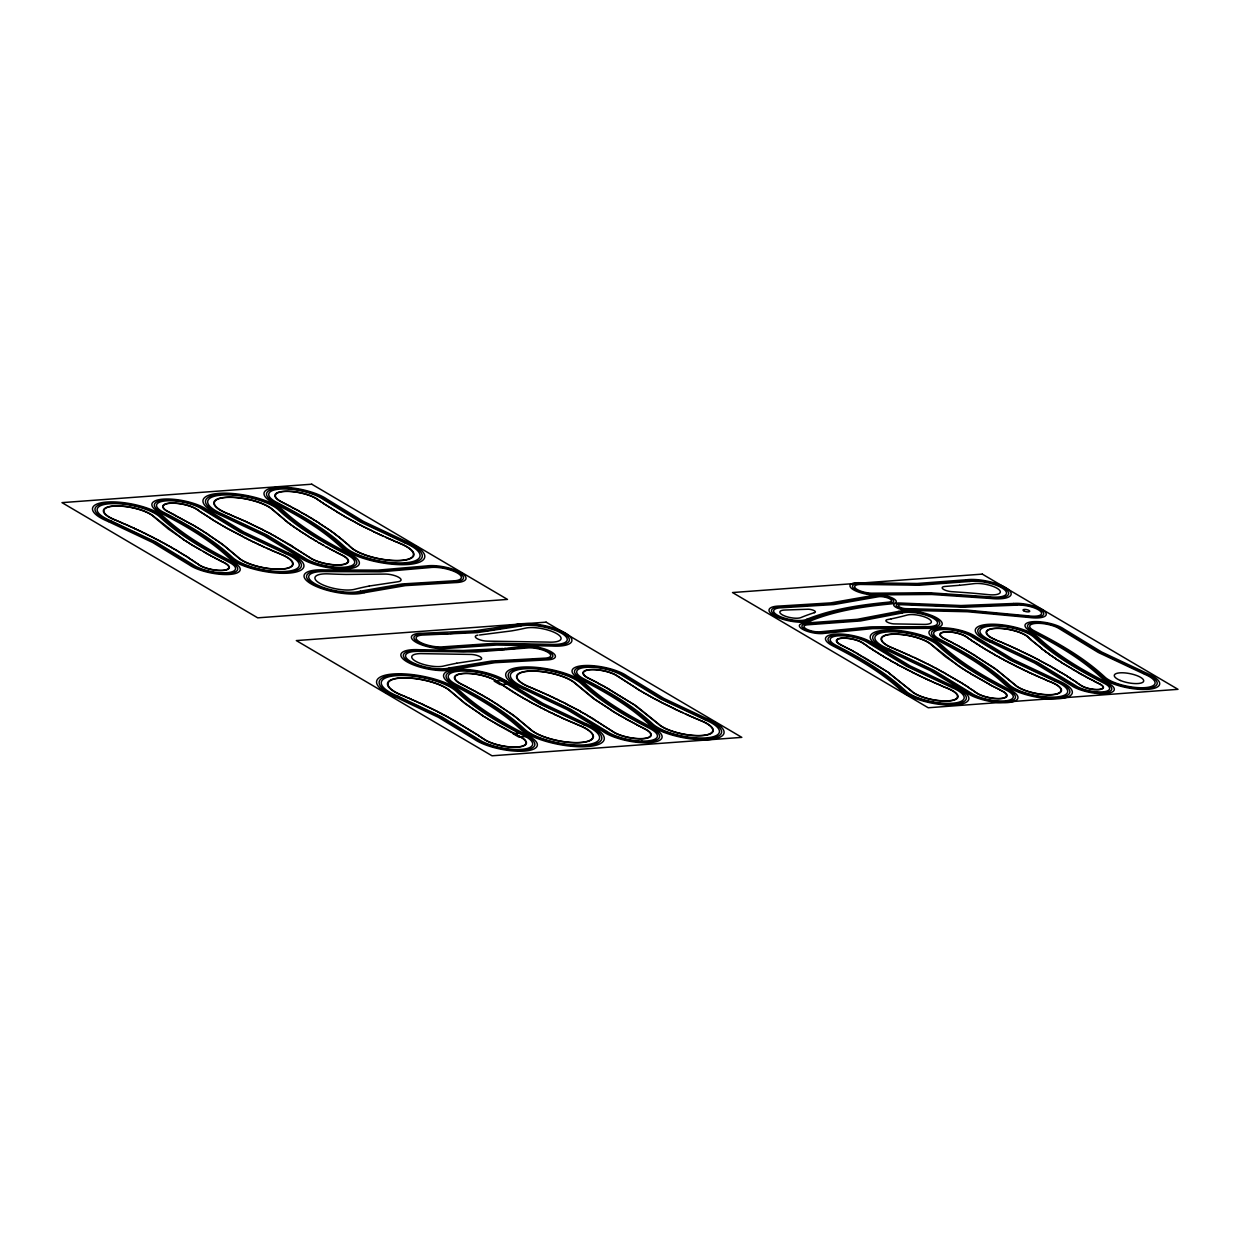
<?xml version="1.0" encoding="UTF-8"?>
<svg xmlns="http://www.w3.org/2000/svg" width="1240" height="1240" viewBox="0 0 1240 1240"><rect width="100%" height="100%" fill="white"/><g stroke="black" fill="none" stroke-linecap="round" stroke-linejoin="round"><path stroke-width="1.5" d="M507.579 648.148L523.59 646.335A19.111 5.937 11.2 0 1 551.567 652.023A19.111 5.937 11.2 0 1 546.173 659.928L494.714 662.718L452.135 669.74A29.062 9.021 11.2 0 1 406.704 661.633A29.062 9.021 11.2 0 1 418.81 649.698L463.125 650.504L503.068 648.551M509.206 649.047L525.326 647.234A16.57 5.146 11.2 0 1 549.568 652.163A16.57 5.146 11.2 0 1 544.903 658.998L492.916 661.835L450.136 668.903A26.505 8.23 11.2 0 1 408.689 661.494A26.505 8.23 11.2 0 1 419.74 650.613L463.528 651.434L504.664 649.45M506.308 648.257L504.37 648.443M507.92 649.171L505.967 649.341M479.524 635.004L511.345 630.928A320.168 99.464 11.2 0 0 525.636 628.107A20.228 6.277 11.2 0 1 557.24 633.95A20.228 6.277 11.2 0 1 548.204 642.087L487.336 641.142A8.432 2.619 11.2 0 1 476.842 638.476A8.432 2.619 11.2 0 1 477.695 635.175L477.911 635.144M449.841 633.578L487.537 630.587L519.095 625.27A28.722 8.928 11.2 0 1 563.983 633.578A28.722 8.928 11.2 0 1 551.149 645.125L495.752 644.103L444.912 647.575A18.77 5.828 11.2 0 1 417.477 641.808A18.77 5.828 11.2 0 1 423.305 634.183L441.874 633.872M448.198 633.656L443.455 633.826M327.19 563.859L326.492 563.72A20.817 6.463 11.2 0 1 310.124 557.675L275.947 536.827M996.433 640.057L995.332 639.592A21.917 6.804 11.2 0 1 994.868 628.494A21.917 6.804 11.2 0 1 1028.038 637.174L1030.889 639.421M892.568 648.101L891.746 647.761A26.846 8.339 11.2 0 1 891.173 634.167A26.846 8.339 11.2 0 1 931.798 644.816L957.513 665.089M227.261 513.375L226.238 513.143A31.264 9.718 11.2 0 1 225.587 497.302A31.264 9.718 11.2 0 1 272.893 509.702L284.379 519.591M893.389 648.458L892.041 647.683A26.334 8.184 11.2 0 1 891.482 634.337A26.334 8.184 11.2 0 1 931.333 644.784L945.686 656.906L961.217 667.57M226.967 513.453L227.974 513.67M700.042 720.425L701.406 720.982A28.551 8.866 11.2 0 1 702.011 735.444A28.551 8.866 11.2 0 1 658.812 724.129L636.957 706.521L609.522 689.564M530.72 687.441L529.279 686.836A30.752 9.548 11.2 0 1 528.628 671.259A30.752 9.548 11.2 0 1 575.159 683.457L592.115 697.515L611.366 710.21M893.28 648.21L898.271 650.519M398.18 542.779L400.318 543.663A32.968 10.246 11.2 0 1 401.016 560.371A32.968 10.246 11.2 0 1 351.137 547.305L343.325 540.749M227.679 513.747L228.703 513.98M280.442 553.986L266.305 548.064M116.777 520.552L114.312 519.514A26.334 8.184 11.2 0 1 113.755 506.168A26.334 8.184 11.2 0 1 153.605 516.615L168.346 529.046L184.016 539.741M997.224 640.584L1006.136 644.211M894.211 648.799L897.45 650.179M397.761 542.392L393.933 540.966M228.392 514.042L229.415 514.275M229.106 514.352L230.129 514.585M699.531 720.006L693.315 717.557M532.859 688.339L528.984 686.913A31.264 9.718 11.2 0 1 528.317 671.072A31.264 9.718 11.2 0 1 575.624 683.472L594.146 698.678M531.139 687.812L533.572 688.65M229.819 514.646L230.842 514.879M277.171 552.808L281.526 554.451A29.062 9.021 11.2 0 1 282.147 569.175A29.062 9.021 11.2 0 1 238.188 557.644L224.626 546.143L208.304 534.611M117.288 520.971L121.644 522.629M119.226 521.591L114.018 519.591A26.846 8.339 11.2 0 1 113.445 505.998A26.846 8.339 11.2 0 1 154.07 516.63L182.404 538.687M1045.987 680.078L1051.396 682.357A24.134 7.502 11.2 0 1 1051.908 694.586A24.134 7.502 11.2 0 1 1015.405 685.023L994.62 668.143L969.602 652.364M942.509 686.309L947.918 688.587A24.134 7.502 11.2 0 1 948.429 700.817A24.134 7.502 11.2 0 1 911.927 691.254L889.39 673.444M230.531 514.957L246.124 521.637M695.981 718.704L701.701 720.905A29.062 9.021 11.2 0 1 702.321 735.63A29.062 9.021 11.2 0 1 658.347 724.114L634.896 705.389M533.278 688.727L535.711 689.548M406.038 696.896L401.062 694.788A32.968 10.246 11.2 0 1 400.365 678.094A32.968 10.246 11.2 0 1 450.229 691.161L465.512 703.964L481.756 714.938M1001.858 642.351L995.038 639.669A22.429 6.975 11.2 0 1 994.558 628.308A22.429 6.975 11.2 0 1 1028.503 637.205L1029.448 638.089M1044.917 679.613L1051.706 682.279A24.645 7.657 11.2 0 1 1052.217 694.772A24.645 7.657 11.2 0 1 1014.94 684.991L997.658 670.654L975.462 655.867M394.646 541.275L400.613 543.585A33.48 10.401 11.2 0 1 401.326 560.558A33.48 10.401 11.2 0 1 350.672 547.274L349.277 545.972M231.245 515.251L246.806 521.962M276.365 552.466L271.56 550.389M533.975 689.021L539.214 691.083M119.722 522.009L127.642 525.249M406.425 697.268L410.936 699.019M1045.537 679.675L1038.577 676.839M898.179 650.271L905.696 653.79M942.059 685.906L934.061 682.62M940.385 685.394L948.228 688.51A24.645 7.657 11.2 0 1 948.74 701.003A24.645 7.657 11.2 0 1 911.462 691.222L889.824 673.754M394.243 540.904L391.142 539.757M695.221 718.177L690.664 716.394M1002.618 642.894L1010.352 646.087M1044.312 679.148L1035.447 675.443M899.062 650.876L904.642 653.31M393.545 540.593L388.384 538.548M536.099 689.936L542.004 692.308M122.14 523.048L128.821 525.775M409.727 698.476L400.753 694.865A33.48 10.401 11.2 0 1 400.055 677.908A33.48 10.401 11.2 0 1 450.693 691.192L464.21 702.646L480.717 714.255M939.626 684.868L931.968 681.69M693.098 717.247L688.029 715.232M409.913 698.771L416.95 701.685M390.771 539.385L385.625 537.323M270.816 549.863L262.694 546.437M539.601 691.455L545.445 693.857M411.293 699.375L422.856 704.398M1006.88 644.754L1011.39 646.552M689.936 715.868L685.441 714.07M388.012 538.175L379.533 534.533M1038.299 676.513L1031.959 673.863M905.37 653.418L910.393 655.898M542.376 692.679L548.855 695.408M127.968 525.605L131.177 526.845M906.223 654.023L908.316 654.952M933.627 682.217L929.101 680.372M687.843 714.938L679.536 711.357M129.022 526.086L133.501 527.899M1011.065 646.614L1013.049 647.311M264.755 547.367L263.717 546.902M563.084 718.471L579.824 725.741A32.968 10.246 11.2 0 1 580.521 742.45A32.968 10.246 11.2 0 1 530.643 729.368L512.864 714.705L492.822 701.654M1012.104 647.094L1014.909 648.148M1034.749 674.917L1028.921 672.452M908.904 655.014L912.454 656.843M931.271 681.148L927.876 679.814M545.817 694.23L549.537 695.718M562.418 718.162L580.119 725.663A33.48 10.401 11.2 0 1 580.832 742.62A33.48 10.401 11.2 0 1 530.193 729.353L515.809 717.232L498.604 705.265M417.462 702.135L423.429 704.661M1013.343 647.652L1017.358 649.279M383.222 536.021L377.534 533.603M561.736 717.851L562.743 718.1M131.626 527.264L134.121 528.193M262.183 546.189L263.019 546.375M561.054 717.542L562.061 717.789M1015.188 648.489L1019.791 650.427M1031.788 673.568L1028.316 672.173M911.849 656.363L912.966 657.091M928.93 680.078L926.652 679.257M681.659 712.132L682.682 712.597M262.508 546.127L261.16 545.724M561.394 717.48L554.389 714.426M133.688 528.209L134.726 528.472M927.691 679.52L925.443 678.683M681.148 711.884L675.738 709.575M246.465 522.009L247.473 522.273M261.485 545.662L259.362 544.903M549.212 695.779L552.9 697.283M560.046 716.86L553.722 714.116M134.199 528.442L136.571 529.325M134.71 528.674L138.989 530.457M247.147 522.335L248.155 522.582M260.462 545.197L258.602 544.546M549.878 696.089L553.567 697.609M1017.637 649.62L1031.835 656.27M914.298 657.495L915.507 658.068M913.694 657.216L926.993 663.85M925.846 678.652L922.436 677.273M924.838 678.404L926.451 678.947M379.192 534.161L374.216 532.038M679.613 711.187L674.219 708.846M247.814 522.644L248.822 522.893M1027.712 671.894L1028.704 672.142M248.481 522.954L249.488 523.202M258.943 544.484L257.842 544.174M136.772 529.635L141.995 531.882M422.84 704.599L430.357 707.962M1027.495 671.568L1023.434 669.848M1028.1 671.847L1024.085 670.173M916.127 658.347L926.357 663.307M924.621 678.079L919.956 676.095M377.192 533.231L373.55 531.728M249.162 523.264L250.17 523.528M249.829 523.59L250.837 523.838M257.083 543.817L257.935 544.004M423.507 704.925L439.317 712.442M1020.055 650.768L1033.897 657.324M250.496 523.9L251.503 524.148M257.424 543.771L255.564 543.105M553.226 697.671L558.217 699.825M251.162 524.21L262.601 529.589M256.432 543.29L254.804 542.748M553.893 697.981L558.868 700.135M139.066 530.704L142.584 532.177M922.188 676.947L919.305 675.784M675.583 709.28L661.509 702.538M251.829 524.536L263.237 529.899M254.913 542.577L252.557 541.663M554.063 714.054L549.15 711.9M1022.783 669.538L1023.868 669.848M373.891 531.665L362.607 526.303M674.08 708.567L658.657 701.05M254.417 542.345L251.813 541.307M553.412 713.744L548.514 711.589M1022.132 669.228L1023.264 669.554M918.654 675.459L919.785 675.784M372.589 531.03L359.476 524.706M142.089 532.162L144.755 533.216M1022.674 669.275L1019.574 667.988M919.197 675.505L913.554 672.964M142.833 532.518L145.53 533.603M1021.884 668.887L1018.939 667.678M918.406 675.118L916.096 674.219M251.069 540.95L251.922 541.136M251.426 540.904L249.597 540.221M558.511 700.197L565.347 703.343M559.178 700.507L565.982 703.669M430.931 708.242L437.658 711.589M250.449 540.408L248.124 539.509M145.08 533.603L146.305 533.99M1019.528 667.74L1016.413 666.423M916.05 673.971L912.935 672.654M548.855 711.528L544.654 709.668M145.824 533.975L147.855 534.75M146.553 534.332L150.924 536.284M1018.753 667.353L1015.777 666.097M248.976 539.695L244.218 537.54M547.568 710.892L544.019 709.342M912.299 672.343L913.725 672.824M148.288 535.184L153.946 537.819M1016.428 666.206L1014.537 665.477M927.132 663.695L934.727 667.802M911.679 672.018L912.95 672.437M247.179 538.796L225.881 527.729M1015.653 665.818L1008.198 662.222M927.892 664.067L930.171 665.229M912.175 672.049L905.417 668.825M644.01 728.655L644.846 729.074A20.817 6.463 11.2 0 1 650.396 735.925L650.225 736.157A20.817 6.463 11.2 0 1 643.777 738.466L642.49 738.575A20.817 6.463 11.2 0 1 626.386 736.87L625.642 736.684A20.817 6.463 11.2 0 1 612.855 731.445L586.923 715.232M1032.099 656.642L1035.307 658.053M911.416 671.662L897.837 664.779M841.247 645.141L852.515 650.752M544.375 709.296L540.857 707.745M223.82 562.433L219.062 560.232M1014.119 665.043L1004.757 660.409M999.719 689.905L1001.935 691.021A16.399 5.099 11.2 0 1 1000.416 698.476A16.399 5.099 11.2 0 1 976.732 692.881L969.463 688.216M262.88 529.961L263.887 530.224M644.087 728.469L626.185 719.185M565.626 703.716L566.618 703.995M543.74 708.986L540.237 707.42M151.218 536.657L159.557 540.749M947.313 639.98L944.337 638.476A14.183 4.402 11.2 0 1 945.655 632.028A14.183 4.402 11.2 0 1 966.146 636.864L968.177 637.98M843.836 646.211L840.503 644.769A14.694 4.573 11.2 0 1 841.867 638.073A14.694 4.573 11.2 0 1 863.102 643.095L867.427 646.087M263.531 530.271L270.165 533.479M264.151 530.596L270.785 533.804M566.261 704.041L567.254 704.32M566.897 704.367L579.669 710.892M221.247 561.348L224.564 562.805A16.91 5.255 11.2 0 1 222.999 570.493A16.91 5.255 11.2 0 1 198.571 564.712M437.782 711.884L441.518 713.574M1034.237 657.727L1036.733 658.765M999.347 689.471L989.768 684.697M930.93 665.601L934.015 667.197M362.344 525.946L357.616 523.73M243.288 536.843L222.472 525.775M567.533 704.692L580.274 711.218M1094.951 681.675L1099.554 684.015A11.982 3.72 11.2 0 1 1098.454 689.471A11.982 3.72 11.2 0 1 1081.14 685.379L1076.909 682.76M947.685 640.413L952.413 642.63M844.207 646.644L855.445 652.333M220.891 560.929L215.465 558.357M514.91 734.173L519.452 736.482A23.033 7.161 11.2 0 1 517.328 746.961A23.033 7.161 11.2 0 1 484.065 739.102L457.56 722.564M439.657 712.845L442.075 713.853M1094.037 681.21L1099.911 683.968A12.493 3.875 11.2 0 1 1098.764 689.657A12.493 3.875 11.2 0 1 1080.722 685.394L1077.389 683.085M1035.663 658.456L1038.128 659.494M540.593 707.374L537.137 705.808M466.55 686.665L461.42 684.046A23.033 7.161 11.2 0 1 463.558 673.583A23.033 7.161 11.2 0 1 496.806 681.442L513.639 692.478M154.117 538.144L165.958 544.205M1094.657 681.287L1086.876 677.428M539.974 707.048L531.604 702.847M514.275 733.832L512.353 732.84M1093.634 680.76L1084.566 676.172M1037.059 659.184L1039.523 660.238M660.904 701.995L653.991 698.585M335.498 551.924L342.116 555.303A20.817 6.463 11.2 0 1 348.022 561.069L348.006 561.224A20.817 6.463 11.2 0 1 340.706 564.727L339.295 564.836A20.817 6.463 11.2 0 1 327.344 563.89M175.15 515.143L168.5 511.732A18.616 5.782 11.2 0 1 170.221 503.269A18.616 5.782 11.2 0 1 197.098 509.625L210.165 518.057M466.891 687.084L478.873 693.269M218.705 559.814L210.862 555.892M441.533 713.806L445.857 715.852M951.7 642.243L943.981 638.523A14.694 4.573 11.2 0 1 945.345 631.842A14.694 4.573 11.2 0 1 966.58 636.864L967.649 637.608M359.228 524.334L355.756 522.753M442.153 714.132L448.617 717.325M1038.469 659.913L1051.241 666.609M934.836 667.632L942.121 671.77M905.2 668.468L897.155 664.408M596.952 682.465L588.675 678.202A18.616 5.782 11.2 0 1 590.395 669.74A18.616 5.782 11.2 0 1 617.272 676.095L639.685 690.261M636.616 724.842L645.203 729.027A21.328 6.618 11.2 0 1 643.235 738.73A21.328 6.618 11.2 0 1 612.421 731.445L594.115 719.495M175.6 515.607L198.555 528.225M511.717 732.514L507.625 730.345M1007.857 661.804L1004.074 660.037M952.041 642.677L958.923 646.102M935.658 668.05L962.907 683.689M290.811 506.555L281.914 501.983A23.033 7.161 11.2 0 1 284.038 491.505A23.033 7.161 11.2 0 1 317.3 499.364L319.688 500.728M658.394 700.678L651.294 697.113M597.773 682.884L588.318 678.249A19.111 5.937 11.2 0 1 590.085 669.554A19.111 5.937 11.2 0 1 617.691 676.079L636.461 688.324M334.785 551.32L329.081 548.514M1039.849 660.641L1055.86 669.244M952.77 643.048L961.232 647.373M357.368 523.357L344.162 516.351M597.401 682.93L604.95 686.759M636.446 724.517L618.993 715.077M536.874 705.436L529.186 701.53M598.207 683.364L609.305 689.192M331.467 549.8L342.472 555.257A21.328 6.618 11.2 0 1 340.488 564.96A21.328 6.618 11.2 0 1 309.69 557.675L292.082 546.158M270.428 533.851L275.714 536.455M215.124 557.923L207.406 554.001M991.054 685.394L1002.292 690.975A16.91 5.255 11.2 0 1 1000.726 698.663A16.91 5.255 11.2 0 1 976.314 692.896L973.865 691.192M291.679 507.268L299.351 511.19M271.048 534.177L291.788 545.693M159.805 541.12L172.035 547.63M355.508 522.381L336.939 512.12M445.857 716.085L457.204 722.099M1004.586 660.068L1000.634 658.177M989.179 684.387L990.729 684.976M852.732 651.109L888.46 672.483M1003.78 659.634L999.936 657.804M988.605 684.062L989.551 684.341M330.507 549.041L325.934 546.793M506.85 729.911L496.232 724.005M1086.504 676.978L1081.761 674.622M988.977 684.031L971.168 674.111M988.404 683.721L964.596 670.034M653.449 698.043L647.776 695.175M210.661 555.536L205.142 552.745M448.911 717.728L479.167 735.723M328.399 547.909L325.314 546.452M531.371 702.476L522.939 698.011M476.454 691.936L461.063 684.108A23.529 7.316 11.2 0 1 463.249 673.398A23.529 7.316 11.2 0 1 497.24 681.427L518.971 695.439M1084.504 675.893L1080.645 674.018M959.125 646.458L963.527 648.644M896.458 664.036L897.899 664.562M856.607 652.968L857.755 653.604M298.158 510.524L281.558 502.029A23.529 7.316 11.2 0 1 283.728 491.319A23.529 7.316 11.2 0 1 317.735 499.364M999.254 657.417L1000.572 657.898M942.896 671.941L946.027 673.677M897.093 664.129L891.73 661.385M476.749 692.339L483.414 695.826M999.781 657.464L995.209 655.154M896.303 663.695L891.064 661.013M651.015 696.725L643.482 692.726M579.902 711.264L580.878 711.558M961.434 647.73L966.285 650.21M857.956 653.961L861.893 656.177M605.197 687.146L634.771 705.002M580.49 711.589L586.567 714.767M528.968 701.158L519.296 695.888M207.22 553.66L191.487 544.747M166.16 544.562L177.119 550.591M1081.776 674.389L1080.102 673.707M998.99 657.029L994.542 654.767M298.638 511.035L300.545 511.857M324.554 545.802L323.454 545.429M581.095 711.931L593.805 719.029M479.043 693.61L485.568 697.066M1079.544 673.398L1080.629 673.754M300.003 511.795L306.76 515.406M322.834 545.073L323.841 545.399M1079.002 673.087L1080.055 673.429M963.712 649L969.463 652.038M647.482 694.757L640.119 690.773M322.214 544.732L323.129 544.995M625.859 718.75L614.994 712.69M204.956 552.389L203.298 551.459M1078.924 672.793L1072.957 669.615M1079.482 673.103L1077.901 672.468M946.523 674.204L963.542 684.093M301.351 512.554L309.582 517.049M321.61 544.391L322.4 544.593M1051.52 667.027L1066.803 675.862M321.687 544.189L318.587 542.671M1077.793 672.142L1061.037 662.315M993.876 654.394L995.162 654.875M890.398 660.625L891.684 661.106M320.99 543.787L318.013 542.329M994.418 654.457L989.396 651.79M966.441 650.55L975.307 655.495M890.94 660.688L883.438 656.564M225.06 527L219.124 523.822M993.674 654.023L984.467 648.846M890.196 660.269L879.191 653.976M863.49 657.076L866.125 658.611M483.522 696.152L489.087 699.128M343.805 515.902L323.284 503.471M172.236 548.003L179.242 551.862M522.582 697.546L514.337 692.912M200.663 549.956L189.394 543.461M642.986 692.183L636.972 688.898M495.892 723.556L482.918 715.961M317.471 541.756L315.099 540.625M485.724 697.407L492.528 701.205M1056.092 669.646L1067.361 676.203M866.636 658.905L875.859 664.485M306.931 515.763L312.341 518.707M221.712 525.078L213.761 520.583M316.789 541.353L314.526 540.284M195.099 526.163L168.144 511.795A19.111 5.937 11.2 0 1 169.911 503.099A19.111 5.937 11.2 0 1 197.532 509.625M1072.771 669.244L1060.37 661.881M618.837 714.721L613.304 711.667M989.288 651.465L983.258 648.117M195.285 526.535L202.167 530.425M314.728 540.144L310 537.556M177.227 550.917L187.721 557.132M309.798 517.452L314.046 519.761M314.046 539.741L307.334 535.913M218.442 523.14L210.769 518.723M489.32 699.531L498.604 704.986M883.655 656.425L872.759 649.9M336.629 511.671L319.765 501.084M614.947 712.411L611.398 710.505M198.71 528.596L208.088 534.177M971.013 673.739L961.341 667.926M179.552 552.312L188.356 557.535M312.62 519.157L317.099 521.653M487.646 718.906L519.808 736.436A23.529 7.316 11.2 0 1 517.638 747.131A23.529 7.316 11.2 0 1 483.646 739.102L479.183 736.033M984.39 648.52L979.848 645.978M613.149 711.311L594.224 699.066M314.014 519.994L319.099 522.923M487.367 718.456L481.864 715.279M983.072 647.714L979.29 645.637M309.504 536.982L299.615 530.937M191.069 544.221L188.371 542.81M878.943 653.542L868.62 647.187M213.125 519.917L199.531 511.314M202.43 530.875L221.572 543.507L238.654 557.659A28.551 8.866 11.2 0 0 281.837 568.99A28.551 8.866 11.2 0 0 281.232 554.528M876.401 664.826L888.91 672.793M188.883 542.857L186.341 541.524M1066.958 676.234L1070.136 677.986M316.99 521.854L319.594 523.234M306.853 535.339L293.074 526.427M1067.516 676.591L1070.694 678.327M979.817 645.683L976.004 643.529M963.31 684.216L969.091 687.673M187.814 542.19L184.14 540.113M979.182 645.281L971.385 640.476M964.193 684.495L968.518 687.301M964.472 669.678L957.621 665.462M482.81 715.604L480.825 714.612M319.099 523.202L330.522 530.596M186.202 541.152L182.528 539.059M1060.835 661.912L1056.356 659.261M319.61 523.528L333.746 532.921M187.783 557.457L189.596 558.357M1070.275 678.357L1076.847 682.418M1060.061 661.4L1055.705 658.827M1070.818 678.699L1077.327 682.744M188.495 557.923L193.579 560.991M976.02 643.25L970.904 640.15M872.541 649.481L867.613 646.505M189.798 558.775L198.478 564.339M968.827 687.797L973.509 690.649M1056.232 658.889L1053.396 657.278M323.19 503.114L317.797 499.704M1055.473 658.378L1049.629 654.658M868.543 646.831L862.668 643.095A14.183 4.402 11.2 0 0 842.177 638.259A14.183 4.402 11.2 0 0 840.86 644.707M299.29 530.41L290.966 524.908M971.462 640.228L968.021 638.182M193.642 561.317L199.004 564.712A16.399 5.099 11.2 0 0 222.688 570.307A16.399 5.099 11.2 0 0 224.208 562.851M970.904 639.856L967.557 637.856M1053.241 656.859L1049.102 654.271M199.144 510.74L197.532 509.625M888.491 672.808L889.359 673.119M888.941 673.119L889.809 673.429M1048.575 653.899L1049.629 654.332M330.46 530.86L336.459 534.952M1049.179 654.023L1044.995 651.294M1048.73 653.697L1044.623 651.015M292.795 525.915L290.175 524.334M290.718 524.412L287.82 522.582M333.653 533.185L339.822 537.556M290.036 523.9L287.432 522.288M1045.18 651.109L1042.05 649.062M1044.746 650.783L1041.693 648.784M287.804 522.241L284.781 520.257M336.303 535.168L343.372 540.423M287.37 521.916L272.428 509.686A30.752 9.548 11.2 0 0 225.897 497.488A30.752 9.548 11.2 0 0 226.548 513.066M1042.22 648.861L1030.952 639.871M1041.832 648.567L1029.464 638.523M339.698 537.804L349.293 545.585M806.884 619.256L806.31 619.504A17.67 5.487 11.2 0 1 779.014 616.032A17.67 5.487 11.2 0 1 782.083 607.74L833.885 604.562L877.92 596.827A7.735 2.403 11.2 0 1 889.235 598.548A7.735 2.403 11.2 0 1 888.832 602.129C861.056 604.794 832.923 608.778 806.884 619.256M810.991 620.713L810.418 620.946A22.429 6.975 11.2 0 1 775.79 616.543A22.429 6.975 11.2 0 1 779.681 606.034L830.738 602.888L874.185 595.262A12.493 3.875 11.2 0 1 892.459 598.037A12.493 3.875 11.2 0 1 891.824 603.818C864.42 606.438 836.674 610.375 810.991 620.713M808.976 619.861L808.216 620.171A19.887 6.185 11.2 0 1 777.511 616.264A19.887 6.185 11.2 0 1 780.968 606.949L832.629 603.756L876.184 596.099A9.936 3.085 11.2 0 1 890.723 598.316A9.936 3.085 11.2 0 1 890.227 602.919C862.684 605.554 834.815 609.507 808.976 619.861M814.308 612.684L814.23 612.715A329.67 102.424 11.2 0 0 800.854 617.597A11.393 3.534 11.2 0 1 783.277 615.35A11.393 3.534 11.2 0 1 785.261 610.018L808.201 609.243A4.929 1.534 11.2 0 1 813.921 610.499A4.929 1.534 11.2 0 1 814.897 612.498L814.385 612.653M898.271 611.46L857.382 619.287L805.985 623.023A14.694 4.573 11.2 0 0 802.59 629.269A14.694 4.573 11.2 0 0 824.151 633.392L872.619 628.634L927.815 628.355A24.645 7.657 11.2 0 0 936.774 617.908A24.645 7.657 11.2 0 0 898.271 611.46M900.318 612.296L859.103 620.171L807.349 623.937A12.152 3.782 11.2 0 0 804.543 629.099A12.152 3.782 11.2 0 0 822.352 632.524L871.766 627.688L926.807 627.44A22.088 6.866 11.2 0 0 934.836 618.062A22.088 6.866 11.2 0 0 900.318 612.296M902.085 613.01L860.607 620.946L808.511 624.728A9.936 3.085 11.2 0 0 806.217 628.959A9.936 3.085 11.2 0 0 820.803 631.749L869.907 626.929L925.923 626.65A19.887 6.185 11.2 0 0 933.146 618.202A19.887 6.185 11.2 0 0 902.085 613.01M360.406 591.17L359.615 591.371A28.722 8.928 11.2 0 1 314.712 583.575A28.722 8.928 11.2 0 1 326.043 571.609L380.447 571.841L429.924 567.579A18.77 5.828 11.2 0 1 457.421 573.035A18.77 5.828 11.2 0 1 452.538 580.894L402.163 583.947L360.406 591.17M362.266 591.868L361.351 592.1A30.922 9.61 11.2 0 1 313.007 583.699A30.922 9.61 11.2 0 1 325.206 570.818L379.238 571.051L428.389 566.804A20.987 6.526 11.2 0 1 459.141 572.911A20.987 6.526 11.2 0 1 453.67 581.684L403.465 584.753L362.266 591.868M364.157 592.736L363.367 592.937A33.48 10.401 11.2 0 1 311.038 583.839A33.48 10.401 11.2 0 1 324.245 569.904L377.844 570.136L426.622 565.921A23.529 7.316 11.2 0 1 461.11 572.771A23.529 7.316 11.2 0 1 454.971 582.614L405.279 585.636L364.157 592.736M349.184 566.479L348.595 566.618A27.621 8.587 11.2 0 1 308.76 560.294L308.094 559.953A27.621 8.587 11.2 0 1 304.42 557.783L267.081 535.029L222.565 514.089A37.556 11.671 11.2 0 1 221.774 495.07A37.556 11.671 11.2 0 1 278.582 509.95C298.623 528.581 322.632 542.268 346.859 554.652A27.621 8.587 11.2 0 1 350.579 556.822L351.075 557.163A27.621 8.587 11.2 0 1 349.184 566.479M449.143 667.988L448.415 668.174A24.304 7.549 11.2 0 1 410.425 661.385A24.304 7.549 11.2 0 1 420.546 651.403L476.517 651.961L526.829 648.009A14.353 4.464 11.2 0 1 547.847 652.271A14.353 4.464 11.2 0 1 543.802 658.207L491.629 661.029L449.143 667.988M517.142 624.418L474.099 630.943L422.081 633.268A21.328 6.618 11.2 0 0 415.446 641.933A21.328 6.618 11.2 0 0 446.601 648.458L496.713 645.033L552.048 646.04A31.264 9.718 11.2 0 0 566.014 633.454A31.264 9.718 11.2 0 0 517.142 624.418M520.8 625.999L477.121 632.632L424.375 634.989A16.57 5.146 11.2 0 0 419.229 641.716A16.57 5.146 11.2 0 0 443.439 646.8L494.233 643.312L550.389 644.335A26.505 8.23 11.2 0 0 562.232 633.671A26.505 8.23 11.2 0 0 520.8 625.999M891.188 618.853L887.546 619.582A6.138 1.907 11.2 0 0 887.22 622.093A6.138 1.907 11.2 0 0 895.14 623.921L923.428 624.386A13.594 4.216 11.2 0 0 928.373 618.62A13.594 4.216 11.2 0 0 907.122 615.056A327.469 101.742 11.2 0 1 891.188 618.853M369.303 586.024L368.249 586.241A317.967 98.781 11.2 0 0 354.64 589.31A22.429 6.975 11.2 0 1 319.579 583.203A22.429 6.975 11.2 0 1 328.429 573.872A317.517 98.642 11.2 0 0 346.084 574.43L384.183 574.089A10.835 3.364 11.2 0 1 398.598 577.236A10.835 3.364 11.2 0 1 397.839 581.761L369.303 586.024M456.769 663.23L455.731 663.431A321.873 99.991 11.2 0 0 443.502 666.082A18.011 5.596 11.2 0 1 415.338 661.06A18.011 5.596 11.2 0 1 422.84 653.666L471.51 654.441A7.533 2.341 11.2 0 1 480.159 656.766A7.533 2.341 11.2 0 1 480.159 659.649L456.769 663.23M966.456 579.778L917.197 583.482L860.374 582.754A16.91 5.255 11.2 0 0 852.004 588.783A16.91 5.255 11.2 0 0 876.184 594.89L931.829 594.487L990.822 598.486A26.846 8.339 11.2 0 0 1007.949 589.217A26.846 8.339 11.2 0 0 966.456 579.778M968.207 580.677L918.546 584.396L861.32 583.668A14.353 4.464 11.2 0 0 854.205 588.783A14.353 4.464 11.2 0 0 874.743 593.976L930.527 593.572L990.249 597.603A24.304 7.549 11.2 0 0 1005.764 589.217A24.304 7.549 11.2 0 0 968.207 580.677M969.711 581.436L919.724 585.202L862.126 584.458A12.152 3.782 11.2 0 0 856.112 588.798A12.152 3.782 11.2 0 0 873.487 593.185L929.891 592.782L989.752 596.843A22.088 6.866 11.2 0 0 1003.857 589.202A22.088 6.866 11.2 0 0 969.711 581.436M959.559 585.28L944.57 586.489A7.285 2.263 11.2 0 0 943.005 589.031A7.285 2.263 11.2 0 0 951.251 591.62L966.688 592.689A324.632 100.858 11.2 0 1 988.342 594.658A15.81 4.913 11.2 0 0 998.433 589.186A15.81 4.913 11.2 0 0 974.005 583.637A324.089 100.688 11.2 0 1 959.559 585.28M1013.654 603.477L960.954 605.538L900.69 603.043A10.277 3.193 11.2 0 0 894.582 606.391A10.277 3.193 11.2 0 0 908.982 610.406L967.495 611.739L1029.495 617.52A20.228 6.277 11.2 0 0 1044.467 611.227A20.228 6.277 11.2 0 0 1013.654 603.477M1015.265 604.376L961.992 606.453L901.465 603.942A7.735 2.403 11.2 0 0 896.861 606.468A7.735 2.403 11.2 0 0 907.696 609.476L966.626 610.824L1029.091 616.652A17.67 5.487 11.2 0 0 1042.189 611.165A17.67 5.487 11.2 0 0 1015.265 604.376M1016.645 605.151L963.185 607.259L902.115 604.732A5.518 1.721 11.2 0 0 898.83 606.531A5.518 1.721 11.2 0 0 906.58 608.685L966.658 610.08L1028.751 615.893A15.469 4.805 11.2 0 0 1040.221 611.087A15.469 4.805 11.2 0 0 1016.645 605.151M311.767 484.204L62 502.634L257.703 617.846L507.486 599.416L311.767 484.204M982.297 574.12L732.514 592.55L928.233 707.761L1178 689.332L982.297 574.12M546.111 622.154L296.329 640.584L492.032 755.796L741.814 737.366L546.111 622.154M504.587 680.372L494.218 681.148L500.046 684.573L510.4 683.814L504.587 680.372M522.861 732.871L512.942 733.6L518.754 737.025L528.689 736.296L522.861 732.871M641.933 741.071L641.204 741.055A27.621 8.587 11.2 0 1 611.506 734.064L610.933 733.77A27.621 8.587 11.2 0 1 607.15 731.538L569.827 708.8L525.311 687.859A37.556 11.671 11.2 0 1 524.505 668.825A37.556 11.671 11.2 0 1 581.327 683.721C601.354 702.351 625.379 716.023 649.589 728.407A27.621 8.587 11.2 0 1 653.325 730.593L653.806 730.933A27.621 8.587 11.2 0 1 641.933 741.071M1147.295 673.506L1101.678 652.023L1063.842 628.959A21.328 6.618 11.2 0 0 1033.044 621.689A21.328 6.618 11.2 0 0 1031.076 631.393C1055.767 644.01 1080.226 657.96 1100.639 676.947A31.264 9.718 11.2 0 0 1147.946 689.332A31.264 9.718 11.2 0 0 1147.295 673.506M1145.791 673.878L1099.818 652.24L1061.704 629.005A18.77 5.828 11.2 0 0 1034.579 622.604A18.77 5.828 11.2 0 0 1032.842 631.129C1057.736 643.855 1082.38 657.913 1102.965 677.04A28.722 8.928 11.2 0 0 1146.411 688.433A28.722 8.928 11.2 0 0 1145.791 673.878M1144.505 674.204L1098.206 652.426L1059.859 629.037A16.57 5.146 11.2 0 0 1035.927 623.379A16.57 5.146 11.2 0 0 1034.393 630.912C1059.44 643.715 1084.256 657.866 1104.964 677.133A26.505 8.23 11.2 0 0 1145.062 687.642A26.505 8.23 11.2 0 0 1144.505 674.204M992.434 641.064L991.365 640.615A28.722 8.928 11.2 0 1 990.745 626.061A28.722 8.928 11.2 0 1 1034.191 637.453C1054.775 656.58 1079.42 670.639 1104.313 683.364A18.77 5.828 11.2 0 1 1102.577 691.889A18.77 5.828 11.2 0 1 1075.452 685.488L1038.004 662.61L992.434 641.064M989.629 641.762L988.574 641.328A33.48 10.401 11.2 0 1 987.862 624.371A33.48 10.401 11.2 0 1 1038.515 637.639C1058.79 656.503 1083.109 670.36 1107.63 682.884A23.529 7.316 11.2 0 1 1105.46 693.594A23.529 7.316 11.2 0 1 1071.453 685.565L1034.532 662.997L989.629 641.762M1056.666 681.008L1011.763 659.897L973.695 636.725A23.188 7.208 11.2 0 0 940.199 628.82A23.188 7.208 11.2 0 0 938.045 639.36C962.612 651.899 986.916 665.787 1007.237 684.65A33.139 10.292 11.2 0 0 1057.363 697.794A33.139 10.292 11.2 0 0 1056.666 681.008M888.879 649.047L888.073 648.706A33.139 10.292 11.2 0 1 887.36 631.919A33.139 10.292 11.2 0 1 937.502 645.064C957.823 663.927 982.126 677.815 1006.679 690.355A23.204 7.208 11.2 0 1 1004.54 700.91A23.204 7.208 11.2 0 1 971.029 692.99L933.89 670.298L888.879 649.047M887.84 649.481L886.771 649.032A35.34 10.974 11.2 0 1 886.027 631.129A35.34 10.974 11.2 0 1 939.501 645.141C959.683 663.88 983.832 677.691 1008.229 690.138A25.405 7.889 11.2 0 1 1005.888 701.685A25.405 7.889 11.2 0 1 969.184 693.021L931.674 670.158L887.84 649.481M886.073 649.745L885.283 649.419A37.898 11.78 11.2 0 1 884.476 630.214A37.898 11.78 11.2 0 1 941.811 645.25C961.837 663.834 985.8 677.536 1010.011 689.889A27.947 8.68 11.2 0 1 1007.423 702.6A27.947 8.68 11.2 0 1 967.045 693.067L930.418 670.685L886.073 649.745M953.188 687.239L908.285 666.128L870.216 642.956A23.188 7.208 11.2 0 0 836.721 635.05A23.188 7.208 11.2 0 0 834.566 645.591C859.134 658.13 883.438 672.034 903.759 690.897A33.139 10.292 11.2 0 0 953.885 704.025A33.139 10.292 11.2 0 0 953.188 687.239M405.589 542.314L361.692 521.668L324.849 499.224A32.039 9.951 11.2 0 0 278.582 488.296A32.039 9.951 11.2 0 0 275.621 502.851C299.522 515.065 323.206 528.566 342.969 546.948A41.974 13.036 11.2 0 0 406.472 563.58A41.974 13.036 11.2 0 0 405.589 542.314M404.286 542.655L360.096 521.854L323.005 499.255A29.822 9.269 11.2 0 0 279.915 489.087A29.822 9.269 11.2 0 0 277.171 502.634C301.196 514.957 325.082 528.519 344.968 547.026A39.758 12.354 11.2 0 0 405.139 562.789A39.758 12.354 11.2 0 0 404.286 542.655M221.976 514.708L221.278 514.414A39.758 12.354 11.2 0 1 220.426 494.279A39.758 12.354 11.2 0 1 280.596 510.043C300.499 528.534 324.353 542.128 348.394 554.435A29.822 9.269 11.2 0 1 345.65 567.982A29.822 9.269 11.2 0 1 302.56 557.814L266.073 535.54L221.976 514.708M220.472 515.096L219.79 514.802A42.315 13.144 11.2 0 1 218.891 493.365A42.315 13.144 11.2 0 1 282.906 510.136C302.637 528.504 326.306 541.973 350.176 554.171A32.364 10.059 11.2 0 1 347.185 568.896A32.364 10.059 11.2 0 1 300.421 557.845L264.213 535.742L220.472 515.096M708.164 719.262L663.943 698.461L626.96 675.909A30.163 9.377 11.2 0 0 583.389 665.616A30.163 9.377 11.2 0 0 580.599 679.334C604.639 691.625 628.463 705.188 648.334 723.679A40.099 12.462 11.2 0 0 709.017 739.567A40.099 12.462 11.2 0 0 708.164 719.262M705.374 719.975L660.486 698.849L622.961 675.986A25.405 7.889 11.2 0 0 586.272 667.322A25.405 7.889 11.2 0 0 583.916 678.869C608.313 691.331 632.478 705.111 652.659 723.865A35.34 10.974 11.2 0 0 706.118 737.878A35.34 10.974 11.2 0 0 705.374 719.975M287.99 552.792L243.846 532.022L206.786 509.454A30.163 9.377 11.2 0 0 163.215 499.146A30.163 9.377 11.2 0 0 160.425 512.864C184.481 525.14 208.274 538.749 228.176 557.21A40.099 12.462 11.2 0 0 288.842 573.113A40.099 12.462 11.2 0 0 287.99 552.792M285.216 553.505L240.312 532.379L202.802 509.516A25.405 7.889 11.2 0 0 166.098 500.851A25.405 7.889 11.2 0 0 163.758 512.399C188.139 524.861 212.319 538.64 232.485 557.396A35.34 10.974 11.2 0 0 285.96 571.408A35.34 10.974 11.2 0 0 285.216 553.505M524.706 688.479L524.009 688.185A39.758 12.354 11.2 0 1 523.171 668.034A39.758 12.354 11.2 0 1 583.327 683.814C603.229 702.305 627.083 715.883 651.139 728.19A29.822 9.269 11.2 0 1 648.38 741.753A29.822 9.269 11.2 0 1 605.306 731.585L568.819 709.296L524.706 688.479M523.218 688.851L522.521 688.572A42.315 13.144 11.2 0 1 521.621 667.136A42.315 13.144 11.2 0 1 585.636 683.907C605.384 702.259 629.052 715.744 652.922 727.942A32.364 10.059 11.2 0 1 649.931 742.667A32.364 10.059 11.2 0 1 603.167 731.615L566.959 709.513L523.218 688.851M111.135 520.878L110.329 520.537A33.139 10.292 11.2 0 1 109.632 503.75A33.139 10.292 11.2 0 1 159.758 516.894C180.079 535.757 204.383 549.646 228.951 562.185A23.204 7.208 11.2 0 1 226.812 572.74A23.204 7.208 11.2 0 1 193.3 564.82L156.147 542.128L111.135 520.878M110.112 521.312L109.042 520.862A35.34 10.974 11.2 0 1 108.299 502.96A35.34 10.974 11.2 0 1 161.774 516.971C181.954 535.711 206.088 549.506 230.501 561.968A25.405 7.889 11.2 0 1 228.144 573.515A25.405 7.889 11.2 0 1 191.456 564.851L153.93 541.989L110.112 521.312M108.345 521.575L107.555 521.25A37.898 11.78 11.2 0 1 106.749 502.045A37.898 11.78 11.2 0 1 164.083 517.08C184.109 535.664 208.056 549.366 232.283 561.72A27.947 8.68 11.2 0 1 229.695 574.43A27.947 8.68 11.2 0 1 189.317 564.898L152.675 542.515L108.345 521.575M585.094 724.393L541.214 703.746L504.37 681.303A32.039 9.951 11.2 0 0 458.087 670.375A32.039 9.951 11.2 0 0 455.127 684.929C479.028 697.144 502.712 710.644 522.49 729.011A41.974 13.036 11.2 0 0 585.978 745.659A41.974 13.036 11.2 0 0 585.094 724.393M583.808 724.734L539.601 703.933L502.51 681.333A29.822 9.269 11.2 0 0 459.436 671.15A29.822 9.269 11.2 0 0 456.677 684.712C480.717 697.035 504.603 710.597 524.489 729.105A39.758 12.354 11.2 0 0 584.644 744.868A39.758 12.354 11.2 0 0 583.808 724.734M397.776 696.105L397.079 695.811A39.758 12.354 11.2 0 1 396.242 675.661A39.758 12.354 11.2 0 1 456.397 691.439C476.3 709.931 500.154 723.525 524.21 735.816A29.822 9.269 11.2 0 1 521.451 749.379A29.822 9.269 11.2 0 1 478.377 739.211L441.889 716.921L397.776 696.105M396.707 696.524L395.793 696.136A41.974 13.036 11.2 0 1 394.894 674.886A41.974 13.036 11.2 0 1 458.397 691.517C478.175 709.885 501.859 723.385 525.745 735.599A32.039 9.951 11.2 0 1 522.784 750.169A32.039 9.951 11.2 0 1 476.517 739.242L440.464 717.216L396.707 696.524M394.987 696.818L394.289 696.524A44.516 13.826 11.2 0 1 393.359 673.971A44.516 13.826 11.2 0 1 460.707 691.625C480.345 709.838 503.812 723.245 527.527 735.351A34.581 10.742 11.2 0 1 524.334 751.083A34.581 10.742 11.2 0 1 474.378 739.273L438.402 717.309L394.987 696.818M991.287 641.452L990.062 640.941A30.922 9.61 11.2 0 1 989.412 625.27A30.922 9.61 11.2 0 1 1036.206 637.546C1056.651 656.534 1081.11 670.53 1105.848 683.147A20.987 6.526 11.2 0 1 1103.91 692.679A20.987 6.526 11.2 0 1 1073.592 685.519L1036.268 662.718L991.287 641.452M1058.154 680.636L1013.437 659.603L975.834 636.693A25.745 7.998 11.2 0 0 938.649 627.905A25.745 7.998 11.2 0 0 936.262 639.607C960.644 652.054 984.762 665.833 1004.927 684.558A35.681 11.083 11.2 0 0 1058.913 698.709A35.681 11.083 11.2 0 0 1058.154 680.636M1055.38 681.333L1009.98 659.99L971.85 636.771A20.987 6.526 11.2 0 0 941.532 629.595A20.987 6.526 11.2 0 0 939.595 639.143C964.317 651.76 988.791 665.756 1009.236 684.744A30.922 9.61 11.2 0 0 1056.03 697.004A30.922 9.61 11.2 0 0 1055.38 681.333M954.676 686.867L909.959 665.833L872.355 642.925A25.745 7.998 11.2 0 0 835.171 634.136A25.745 7.998 11.2 0 0 832.784 645.839C857.166 658.285 881.284 672.064 901.449 690.788A35.681 11.083 11.2 0 0 955.435 704.94A35.681 11.083 11.2 0 0 954.676 686.867M951.902 687.58L906.502 666.221L868.372 643.002A20.987 6.526 11.2 0 0 838.054 635.841A20.987 6.526 11.2 0 0 836.116 645.374C860.839 658.006 885.313 671.987 905.758 690.975A30.922 9.61 11.2 0 0 952.553 703.235A30.922 9.61 11.2 0 0 951.902 687.58M407.077 541.942L363.553 521.466L326.988 499.178A34.581 10.742 11.2 0 0 277.031 487.382A34.581 10.742 11.2 0 0 273.839 503.114C297.553 515.22 321.051 528.612 340.659 546.84A44.516 13.826 11.2 0 0 408.022 564.495A44.516 13.826 11.2 0 0 407.077 541.942M706.676 719.634L662.144 698.693L624.821 675.955A27.621 8.572 11.2 0 0 584.923 666.531A27.621 8.572 11.2 0 0 582.382 679.086C606.608 691.471 630.618 705.142 650.644 723.773A37.556 11.671 11.2 0 0 707.466 738.668A37.556 11.671 11.2 0 0 706.676 719.634M286.502 553.179L241.986 532.239L204.647 509.485A27.621 8.572 11.2 0 0 164.765 500.061A27.621 8.572 11.2 0 0 162.208 512.616C186.434 525 210.444 538.687 230.485 557.303A37.556 11.671 11.2 0 0 287.293 572.198A37.556 11.671 11.2 0 0 286.502 553.179M586.582 724.021L543.073 703.545L506.493 681.256A34.581 10.742 11.2 0 0 456.553 669.461A34.581 10.742 11.2 0 0 453.36 685.178C477.059 697.298 500.557 710.691 520.164 728.918A44.516 13.826 11.2 0 0 587.528 746.573A44.516 13.826 11.2 0 0 586.582 724.021M1024.287 611.119A3.394 1.054 11.2 0 0 1029.68 611.398A3.394 1.054 11.2 0 0 1025.17 609.429A3.394 1.054 11.2 0 0 1024.287 611.119M1120.402 680.496A14.973 4.65 11.2 0 0 1143.637 681.271A14.973 4.65 11.2 0 0 1122.959 672.793A14.973 4.65 11.2 0 0 1120.402 680.496"/></g></svg>
